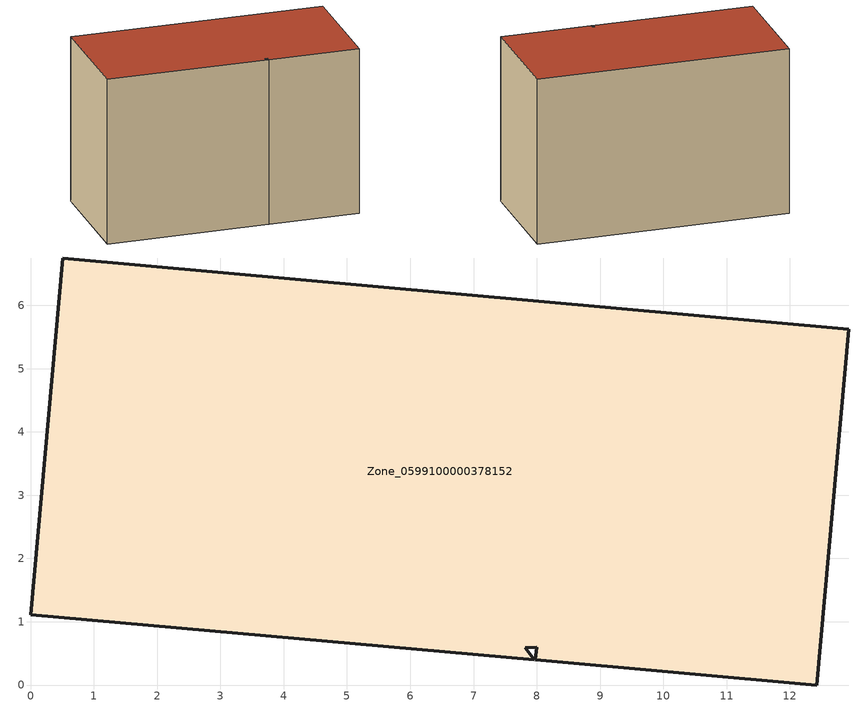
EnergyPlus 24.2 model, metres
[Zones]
Zone_0599100000378152
 floor ground (C_G): 7.98,0.4 8,0.6 7.82,0.59 7.96,0.4 0,1.11 0.51,6.75 12.93,5.62 12.42,0 z0
 wall outside (C_F): 12.93,5.62 0.51,6.75 0,1.11 7.96,0.4 7.82,0.59 8,0.6 7.98,0.4 12.42,0 12.93,5.62 z0:8.37
 roof outside (C_R): 8,0.6 7.98,0.4 12.42,0 12.93,5.62 0.51,6.75 0,1.11 7.96,0.4 7.82,0.59 z8.37
[BUILDING]
Pand.0599100000378152: North Axis=0; Terrain=City; Loads Convergence Tolerance Value=0.04; Temperature Convergence Tolerance Value=0.4; Solar Distribution=FullExterior; Maximum Number of Warmup Days=25; Minimum Number of Warmup Days=1
[Site:Location]
Rotterdam.The.Hague.AP_ZH_NLD Design_Conditions: Latitude=51.96; Longitude=4.45; Time Zone=1; Elevation=-4.5
[SITE:GROUNDTEMPERATURE:BUILDINGSURFACE]
18, 18, 18, 18, 18, 18, 18, 18, 18, 18, 18, 18
[MATERIAL] Thermal Absorptance=0.9; Solar Absorptance=0.7; Visible Absorptance=0.7
Name | Roughness | Thickness | Conductivity | Density | Specific Heat
G.TC.1992-2005 | MediumSmooth | 0.15 | 0.06 | 540 | 1210
F.TC.1992-2005 | Rough | 0.3 | 0.12 | 1920 | 840
R.TC.1992-2005 | MediumRough | 0.2 | 0.08 | 1500 | 1000
[CONSTRUCTION]
C_G: G.TC.1992-2005
C_F: F.TC.1992-2005
C_R: R.TC.1992-2005
[ZONE]
Zone_0599100000378152: Type=1; Multiplier=1; Ceiling Height=Autocalculate; Volume=Autocalculate; Floor Area=autocalculate; Part of Total Floor Area=Yes
[ZONEINFILTRATION:DESIGNFLOWRATE]
Infil_Zone_0599100000378152: Zone or ZoneList or Space or SpaceList=Zone_0599100000378152; Schedule=AlwaysOn; Design Flow Rate Calculation Method=Flow/Area; Flow Rate per Floor Area=0.0015; Constant Term Coefficient=1; Temperature Term Coefficient=0; Velocity Term Coefficient=0; Velocity Squared Term Coefficient=0
[HVACTEMPLATE:ZONE:IDEALLOADSAIRSYSTEM]
Zone_0599100000378152: Maximum Heating Supply Air Temperature=50; Minimum Cooling Supply Air Temperature=13; Maximum Heating Supply Air Humidity Ratio=0.0156; Minimum Cooling Supply Air Humidity Ratio=0.0077; Heating Limit=NoLimit; Cooling Limit=NoLimit; Dehumidification Control Type=ConstantSensibleHeatRatio; Cooling Sensible Heat Ratio=0.7; Dehumidification Setpoint=60; Humidification Control Type=None; Humidification Setpoint=30; Outdoor Air Method=None; Outdoor Air Flow Rate per Person=0.00944; Outdoor Air Flow Rate per Zone Floor Area=0; Outdoor Air Flow Rate per Zone=0; Demand Controlled Ventilation Type=None; Outdoor Air Economizer Type=NoEconomizer; Heat Recovery Type=None; Sensible Heat Recovery Effectiveness=0.7; Latent Heat Recovery Effectiveness=0.65
[ZONECONTROL:THERMOSTAT]
ThermostatControl_Zone_0599100000378152: Zone or ZoneList=Zone_0599100000378152; Control Type Schedule=DualSetpointControlType; Control 1=Thermostat_Zone_0599100000378152; Temperature Difference Between Cutout And Setpoint=0
[THERMOSTATSETPOINT:DUALSETPOINT]
Thermostat_Zone_0599100000378152: Heating Setpoint Temperature Schedule=HeatingSetpoint_Zone_0599100000378152; Cooling Setpoint Temperature Schedule=CoolingSetpoint_Zone_0599100000378152
[SCHEDULE:COMPACT]
HeatingSetpoint_Zone_0599100000378152: Through: 12/31, For: AllDays, Until: 24:00, 21
CoolingSetpoint_Zone_0599100000378152: Through: 12/31, For: AllDays, Until: 24:00, 24
DualSetpointControlType: Through: 12/31, For: AllDays, Until: 24:00, 4
AlwaysOn: Through: 12/31, For: AllDays, Until: 24:00, 1
